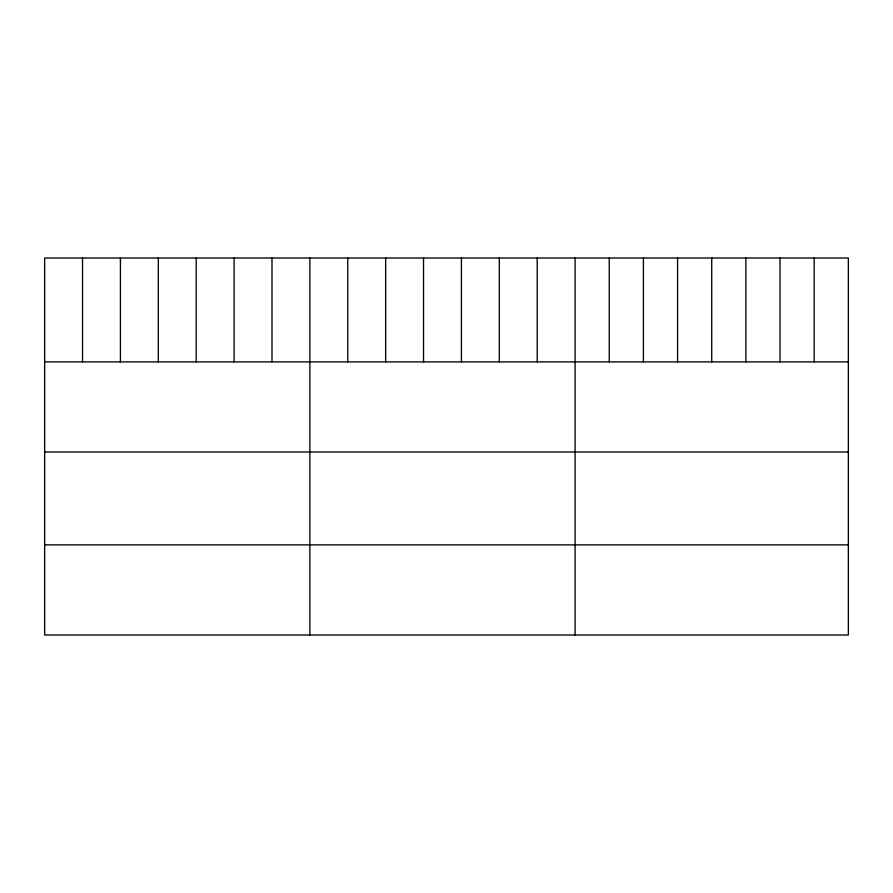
<?xml version="1.0" encoding="UTF-8"?>
<svg xmlns="http://www.w3.org/2000/svg" width="893" height="893" viewBox="0 0 893 893"><rect width="100%" height="100%" fill="white"/><g stroke="black" fill="none" stroke-linecap="round" stroke-linejoin="round"><path stroke-width="1.34" d="M848.35 361.888L848.35 635.001L44.65 635.001L44.65 257.999L848.35 257.999L848.35 361.888L44.65 361.888M44.65 452.014L848.35 452.014M44.65 544.875L848.35 544.875M814.193 257.999L814.193 361.888M780.035 257.999L780.035 361.888M745.878 257.999L745.878 361.888M711.721 257.999L711.721 361.888M677.564 257.999L677.564 361.888M643.406 257.999L643.406 361.888M609.249 257.999L609.249 361.888M575.092 257.999L575.092 635.001M537.206 257.999L537.206 361.888M499.31 257.999L499.31 361.888M461.424 257.999L461.424 361.888M423.539 257.999L423.539 361.888M385.653 257.999L385.653 361.888M347.757 257.999L347.757 361.888M309.871 257.999L309.871 635.001M271.985 257.999L271.985 361.888M234.089 257.999L234.089 361.888M196.203 257.999L196.203 361.888M158.318 257.999L158.318 361.888M120.432 257.999L120.432 361.888M82.536 257.999L82.536 361.888"/></g></svg>
